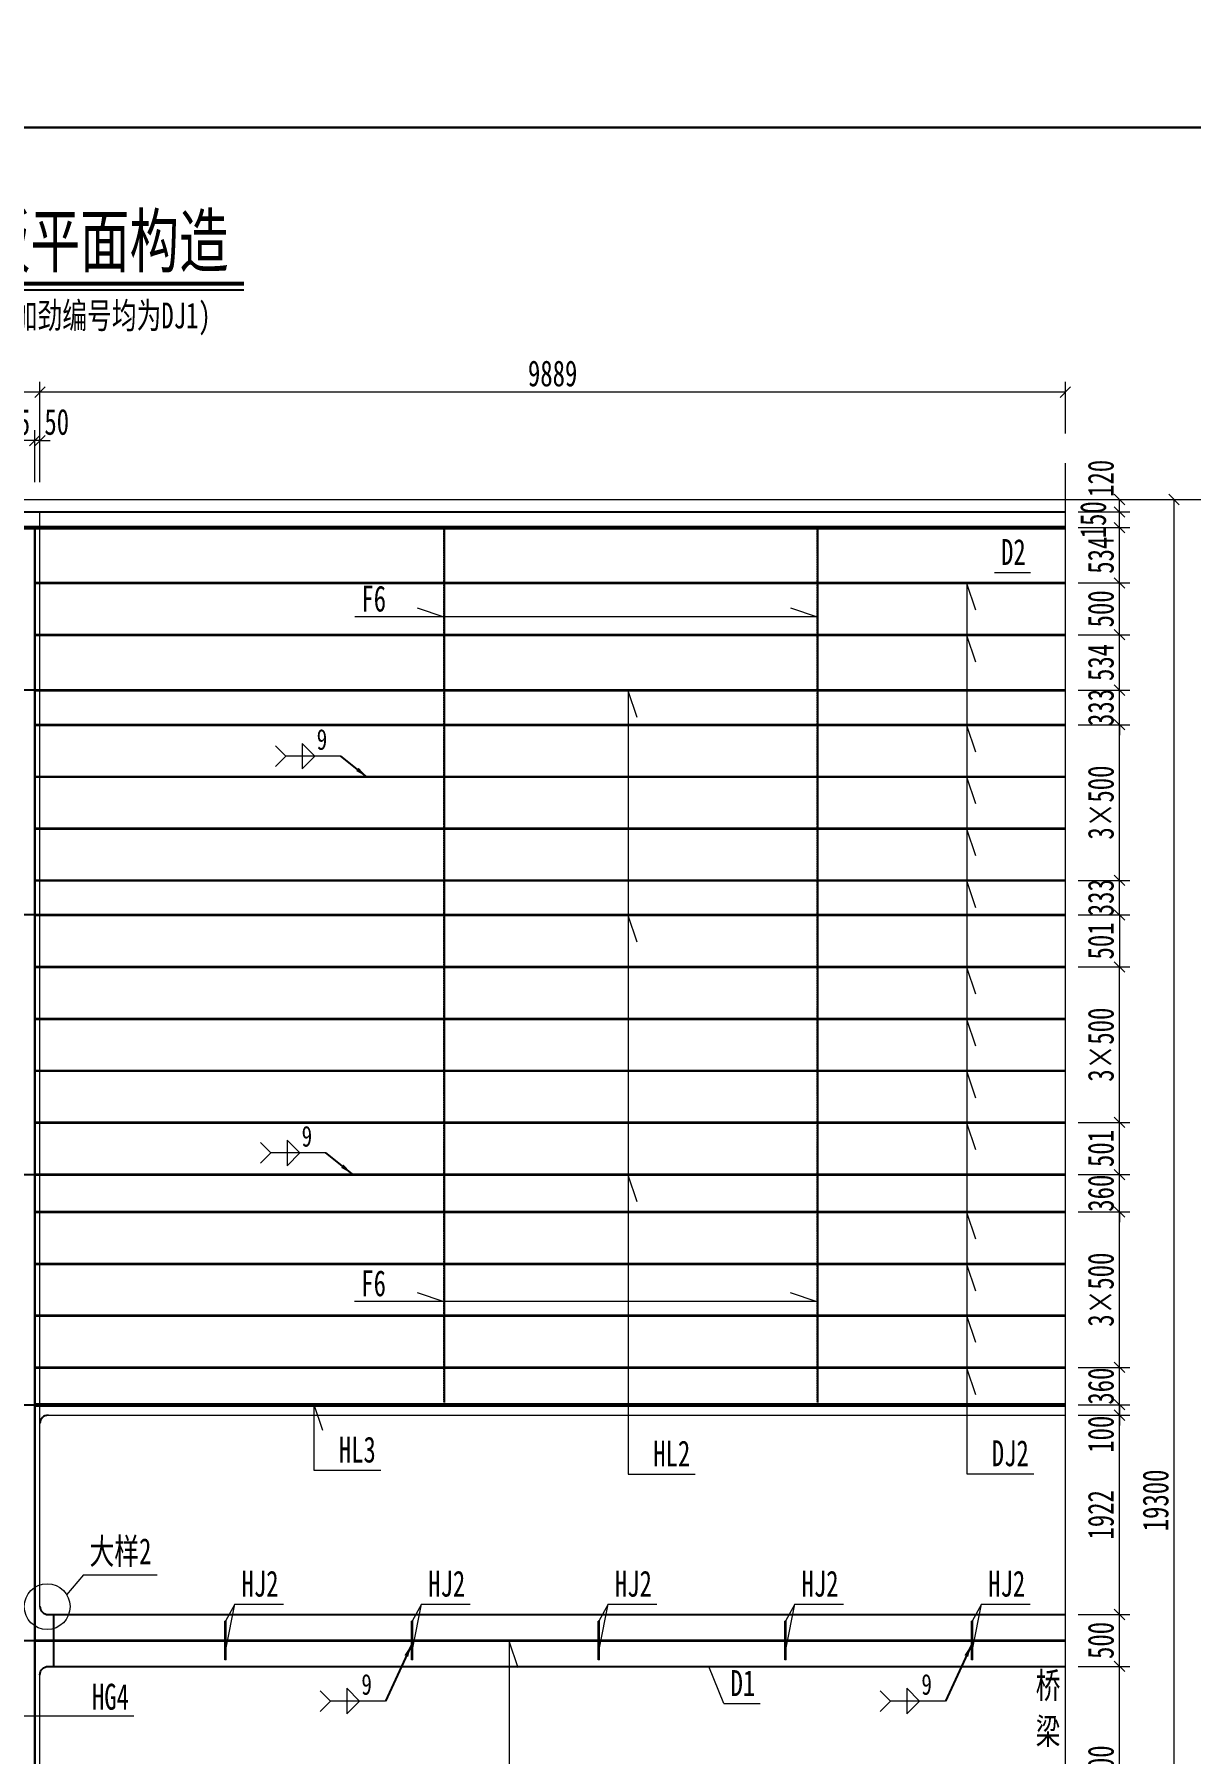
# Model space of a CAD drawing. Header units: millimetres. Extents: x -89049 to 410567, y -307459 to -100425.
# Drawn here: x 98978 to 110128, y -154312 to -137737 of the extents above; entities that cross this region are included whole.
import ezdxf
from ezdxf.enums import TextEntityAlignment as Align

# ---------------------------------------------------------------- set-up
doc = ezdxf.new("R2010")
doc.units = ezdxf.units.MM
doc.linetypes.add('CENTER2', pattern=[28.575, 19.05, -3.175, 3.175, -3.175])
doc.linetypes.add('DASHED', pattern=[0.75, 0.5, -0.25])
doc.layers.get('Defpoints').update_dxf_attribs({"color": 8})
for name, color, linetype, lineweight in [('Dim', 4, 'Continuous', 15), ('中心线', 2, 'CENTER2', 15), ('文字', 7, 'Continuous', 15), ('标注', 4, 'Continuous', 13), ('标注线及字体', 2, 'Continuous', 15), ('细实线', 4, 'Continuous', 15), ('虚线', 7, 'DASHED', 13), ('钢板粗线', 1, 'Continuous', 25)]:
    doc.layers.add(name, color=color, linetype=linetype, lineweight=lineweight)
doc.layers.add('Text', color=4, linetype='Continuous')
doc.styles.add('111', font='', dxfattribs={"width": 0.7})
doc.styles.add('BM_Dim', font='', dxfattribs={"width": 0.85})
doc.styles.add('SMEDI', font='', dxfattribs={"width": 0.75})
doc.styles.get("Standard").update_dxf_attribs({"font": ''})
doc.styles.get('111').set_extended_font_data('仿宋_GB2312')
doc.styles.get('BM_Dim').set_extended_font_data('仿宋_GB2312')
doc.styles.get('SMEDI').set_extended_font_data('仿宋_GB2312')
doc.styles.get('Standard').set_extended_font_data('仿宋_GB2312')
doc.dimstyles.new('200', dxfattribs={"dimscale": 0, "dimtxt": 2.5, "dimasz": 1, "dimexe": 1, "dimexo": 1, "dimgap": 0.6, "dimtad": 1, "dimdec": 0, "dimdsep": 46, "dimtxsty": '111', "dimblk": 'OBLIQUE', "dimcen": 0, "dimclrd": 4, "dimclre": 4, "dimclrt": 4, "dimadec": 1, "dimazin": 2, "dimtfac": 1, "dimtdec": 0, "dimtix": 1, "dimtmove": 2, "dimatfit": 3, "dimfxl": 4, "dimfxlon": 1, "dimtolj": 1, "dimlwd": -1, "dimlwe": -1, "dimarcsym": 0})
doc.dimstyles.new('MSteel_1.0_1.0', dxfattribs={"dimtxt": 3, "dimasz": 1.2, "dimexe": 1, "dimexo": 1, "dimgap": 1, "dimtad": 3, "dimtoh": 1, "dimdec": 0, "dimzin": 0, "dimdsep": 46, "dimtxsty": 'Standard', "dimblk": 'ARCHTICK', "dimcen": 0.09, "dimclrd": 3, "dimclre": 3, "dimadec": 0, "dimazin": 0, "dimtfac": 1, "dimtdec": 4, "dimtofl": 0, "dimtmove": 0, "dimatfit": 3, "dimfxl": 1, "dimtolj": 1, "dimtzin": 0, "dimarcsym": 0})

# ---------------------------------------------------------------- blocks, each defined once
blk = doc.blocks.new('角焊缝1')
at = {"layer": 'Dim'}
blk.add_line((-3101.17, 370.22), (-3106.48, 370.22), dxfattribs=at)
blk.add_lwpolyline([(-3104.91, 371.45), (-3104.91, 368.99), (-3103.68, 370.22)], close=True, dxfattribs=at)
blk.add_lwpolyline([(-3107.48, 369.22), (-3106.48, 370.22), (-3107.48, 371.22)], dxfattribs=at)
blk = doc.blocks.new('_ArchTick')
at = {"color": 0, "linetype": 'ByBlock', "const_width": 0.15}
blk.add_lwpolyline([(-0.5, -0.5), (0.5, 0.5)], dxfattribs=at)
blk = doc.blocks.new('_Oblique')
at = {"color": 0, "linetype": 'ByBlock', "lineweight": -2}
blk.add_line((-0.5, -0.5), (0.5, 0.5), dxfattribs=at)
blk = doc.blocks.new('*D3154')
at = {"layer": 'Defpoints', "color": 0, "transparency": 16777216}
for p in [(98982, -141653), (98982, -142351), (99032, -142351)]:
    blk.add_point(p, dxfattribs=at)
at = {"layer": '细实线', "color": 4, "transparency": 16777216}
for p, q in [((98982, -142053), (98982, -141553)), ((99032, -142053), (99032, -141553)), ((98982, -141653), (98882, -141653)), ((99032, -141653), (98982, -141653)), ((99032, -141653), (99132, -141653))]:
    blk.add_line(p, q, dxfattribs=at)
at = {"layer": '细实线', "color": 4, "transparency": 16777216, "xscale": 99.99999999999999, "yscale": 99.99999999999999, "zscale": 99.99999999999999}
blk.add_blockref('_Oblique', (98982, -141653), dxfattribs=at)
at = {"layer": '细实线', "color": 4, "transparency": 16777216, "xscale": 99.99999999999999, "yscale": 99.99999999999999, "zscale": 99.99999999999999, "rotation": 180}
blk.add_blockref('_Oblique', (99032, -141653), dxfattribs=at)
at = {"layer": '细实线', "color": 4, "transparency": 16777216, "insert": (99194, -141474), "char_height": 250, "attachment_point": 5, "style": '111'}
blk.add_mtext('\\A1;50', dxfattribs=at)
blk = doc.blocks.new('*D3164')
at = {"layer": 'Defpoints', "color": 0, "transparency": 16777216}
for p in [(99032, -141186), (99032, -142349), (108921, -142351)]:
    blk.add_point(p, dxfattribs=at)
at = {"layer": '细实线', "color": 4, "transparency": 16777216}
for p, q in [((99032, -141586), (99032, -141086)), ((108921, -141186), (99032, -141186)), ((108921, -141586), (108921, -141086))]:
    blk.add_line(p, q, dxfattribs=at)
at = {"layer": '细实线', "color": 4, "transparency": 16777216, "xscale": 99.99999999999999, "yscale": 99.99999999999999, "zscale": 99.99999999999999, "rotation": 180}
blk.add_blockref('_Oblique', (99032, -141186), dxfattribs=at)
at = {"layer": '细实线', "color": 4, "transparency": 16777216, "xscale": 99.99999999999999, "yscale": 99.99999999999999, "zscale": 99.99999999999999}
blk.add_blockref('_Oblique', (108921, -141186), dxfattribs=at)
at = {"layer": '细实线', "color": 4, "transparency": 16777216, "insert": (103976, -141007), "char_height": 250, "attachment_point": 5, "style": '111'}
blk.add_mtext('\\A1;9889', dxfattribs=at)
blk = doc.blocks.new('*D3169')
at = {"layer": 'Defpoints', "color": 0, "transparency": 16777216}
for p in [(108921, -153471), (109442, -153471), (108921, -155471)]:
    blk.add_point(p, dxfattribs=at)
at = {"layer": '细实线', "color": 4, "transparency": 16777216}
for p, q in [((109042, -153471), (109542, -153471)), ((109442, -155471), (109442, -153471)), ((109042, -155471), (109542, -155471))]:
    blk.add_line(p, q, dxfattribs=at)
at = {"layer": '细实线', "color": 4, "transparency": 16777216, "xscale": 99.99999999999999, "yscale": 99.99999999999999, "zscale": 99.99999999999999}
for p, rotation in [((109442, -153471), 90), ((109442, -155471), 270)]:
    blk.add_blockref('_Oblique', p, dxfattribs=dict(at, rotation=rotation))
at = {"layer": '细实线', "color": 4, "transparency": 16777216, "insert": (109263, -154471), "char_height": 250, "attachment_point": 5, "rotation": 90, "style": '111'}
blk.add_mtext('\\A1;2000', dxfattribs=at)
blk = doc.blocks.new('*D3170')
at = {"layer": 'Defpoints', "color": 0, "transparency": 16777216}
for p in [(108921, -152971), (109442, -152971), (108921, -153471)]:
    blk.add_point(p, dxfattribs=at)
at = {"layer": '细实线', "color": 4, "transparency": 16777216}
for p, q in [((109042, -152971), (109542, -152971)), ((109442, -153471), (109442, -152971)), ((109042, -153471), (109542, -153471))]:
    blk.add_line(p, q, dxfattribs=at)
at = {"layer": '细实线', "color": 4, "transparency": 16777216, "xscale": 99.99999999999999, "yscale": 99.99999999999999, "zscale": 99.99999999999999}
for p, rotation in [((109442, -152971), 90), ((109442, -153471), 270)]:
    blk.add_blockref('_Oblique', p, dxfattribs=dict(at, rotation=rotation))
at = {"layer": '细实线', "color": 4, "transparency": 16777216, "insert": (109263, -153221), "char_height": 250, "attachment_point": 5, "rotation": 90, "style": '111'}
blk.add_mtext('\\A1;500', dxfattribs=at)
blk = doc.blocks.new('*D3171')
at = {"layer": 'Defpoints', "color": 0, "transparency": 16777216}
for p in [(108921, -151049), (109442, -151049), (108921, -152971)]:
    blk.add_point(p, dxfattribs=at)
at = {"layer": '细实线', "color": 4, "transparency": 16777216}
for p, q in [((109042, -151049), (109542, -151049)), ((109442, -152971), (109442, -151049)), ((109042, -152971), (109542, -152971))]:
    blk.add_line(p, q, dxfattribs=at)
at = {"layer": '细实线', "color": 4, "transparency": 16777216, "xscale": 99.99999999999999, "yscale": 99.99999999999999, "zscale": 99.99999999999999}
for p, rotation in [((109442, -151049), 90), ((109442, -152971), 270)]:
    blk.add_blockref('_Oblique', p, dxfattribs=dict(at, rotation=rotation))
at = {"layer": '细实线', "color": 4, "transparency": 16777216, "insert": (109263, -152010), "char_height": 250, "attachment_point": 5, "rotation": 90, "style": '111'}
blk.add_mtext('\\A1;1922', dxfattribs=at)
blk = doc.blocks.new('*D3172')
at = {"layer": 'Defpoints', "color": 0, "transparency": 16777216}
for p in [(109308, -142221), (109969, -142221), (109200, -161521)]:
    blk.add_point(p, dxfattribs=at)
at = {"layer": '细实线', "color": 4, "transparency": 16777216}
for p, q in [((109569, -142221), (110069, -142221)), ((109969, -161521), (109969, -142221)), ((109569, -161521), (110069, -161521))]:
    blk.add_line(p, q, dxfattribs=at)
at = {"layer": '细实线', "color": 4, "transparency": 16777216, "xscale": 99.99999999999999, "yscale": 99.99999999999999, "zscale": 99.99999999999999}
for p, rotation in [((109969, -142221), 90), ((109969, -161521), 270)]:
    blk.add_blockref('_Oblique', p, dxfattribs=dict(at, rotation=rotation))
at = {"layer": '细实线', "color": 4, "transparency": 16777216, "insert": (109791, -151871), "char_height": 250, "attachment_point": 5, "rotation": 90, "style": '111'}
blk.add_mtext('\\A1;19300', dxfattribs=at)
blk = doc.blocks.new('*D3174')
at = {"layer": 'Defpoints', "color": 0, "transparency": 16777216}
for p in [(98537, -141653), (98537, -142501), (98982, -142491)]:
    blk.add_point(p, dxfattribs=at)
at = {"layer": '细实线', "color": 4, "transparency": 16777216}
for p, q in [((98537, -142053), (98537, -141553)), ((98982, -142053), (98982, -141553)), ((98982, -141653), (98537, -141653))]:
    blk.add_line(p, q, dxfattribs=at)
at = {"layer": '细实线', "color": 4, "transparency": 16777216, "xscale": 99.99999999999999, "yscale": 99.99999999999999, "zscale": 99.99999999999999, "rotation": 180}
blk.add_blockref('_Oblique', (98537, -141653), dxfattribs=at)
at = {"layer": '细实线', "color": 4, "transparency": 16777216, "xscale": 99.99999999999999, "yscale": 99.99999999999999, "zscale": 99.99999999999999}
blk.add_blockref('_Oblique', (98982, -141653), dxfattribs=at)
at = {"layer": '细实线', "color": 4, "transparency": 16777216, "insert": (98759, -141476), "char_height": 250, "attachment_point": 5, "style": '111'}
blk.add_mtext('\\A1;445', dxfattribs=at)
blk = doc.blocks.new('*D3175')
at = {"layer": 'Defpoints', "color": 0, "transparency": 16777216}
for p in [(90336, -141186), (90336, -142351), (99032, -142351)]:
    blk.add_point(p, dxfattribs=at)
at = {"layer": '细实线', "color": 4, "transparency": 16777216}
for p, q in [((90336, -141586), (90336, -141086)), ((99032, -141186), (90336, -141186)), ((99032, -141586), (99032, -141086))]:
    blk.add_line(p, q, dxfattribs=at)
at = {"layer": '细实线', "color": 4, "transparency": 16777216, "xscale": 99.99999999999999, "yscale": 99.99999999999999, "zscale": 99.99999999999999, "rotation": 180}
blk.add_blockref('_Oblique', (90336, -141186), dxfattribs=at)
at = {"layer": '细实线', "color": 4, "transparency": 16777216, "xscale": 99.99999999999999, "yscale": 99.99999999999999, "zscale": 99.99999999999999}
blk.add_blockref('_Oblique', (99032, -141186), dxfattribs=at)
at = {"layer": '细实线', "color": 4, "transparency": 16777216, "insert": (94684, -141007), "char_height": 250, "attachment_point": 5, "style": '111'}
blk.add_mtext('\\A1;8696', dxfattribs=at)
blk = doc.blocks.new('*D3184')
at = {"layer": 'Defpoints', "color": 0, "transparency": 16777216}
for p in [(108921, -149089), (109442, -149089), (108921, -150589)]:
    blk.add_point(p, dxfattribs=at)
at = {"layer": '细实线', "color": 4, "transparency": 16777216}
for p, q in [((109042, -149089), (109542, -149089)), ((109442, -150589), (109442, -149089)), ((109042, -150589), (109542, -150589))]:
    blk.add_line(p, q, dxfattribs=at)
at = {"layer": '细实线', "color": 4, "transparency": 16777216, "xscale": 99.99999999999999, "yscale": 99.99999999999999, "zscale": 99.99999999999999}
for p, rotation in [((109442, -149089), 90), ((109442, -150589), 270)]:
    blk.add_blockref('_Oblique', p, dxfattribs=dict(at, rotation=rotation))
at = {"layer": '细实线', "color": 4, "transparency": 16777216, "insert": (109263, -149839), "char_height": 250, "attachment_point": 5, "rotation": 90, "style": '111'}
blk.add_mtext('\\A1;3×500', dxfattribs=at)
blk = doc.blocks.new('*D3185')
at = {"layer": 'Defpoints', "color": 0, "transparency": 16777216}
for p in [(108921, -148729), (109442, -148729), (108921, -149089)]:
    blk.add_point(p, dxfattribs=at)
at = {"layer": '细实线', "color": 4, "transparency": 16777216}
for p, q in [((109442, -148729), (109442, -148629)), ((109042, -148729), (109542, -148729)), ((109442, -149089), (109442, -148729)), ((109042, -149089), (109542, -149089)), ((109442, -149089), (109442, -149189))]:
    blk.add_line(p, q, dxfattribs=at)
at = {"layer": '细实线', "color": 4, "transparency": 16777216, "xscale": 99.99999999999999, "yscale": 99.99999999999999, "zscale": 99.99999999999999}
for p, rotation in [((109442, -148729), 270), ((109442, -149089), 90)]:
    blk.add_blockref('_Oblique', p, dxfattribs=dict(at, rotation=rotation))
at = {"layer": '细实线', "color": 4, "transparency": 16777216, "insert": (109263, -148909), "char_height": 250, "attachment_point": 5, "rotation": 90, "style": '111'}
blk.add_mtext('\\A1;360', dxfattribs=at)
blk = doc.blocks.new('*D3186')
at = {"layer": 'Defpoints', "color": 0, "transparency": 16777216}
for p in [(108921, -144393), (109442, -144393), (108921, -145893)]:
    blk.add_point(p, dxfattribs=at)
at = {"layer": '细实线', "color": 4, "transparency": 16777216}
for p, q in [((109042, -144393), (109542, -144393)), ((109442, -145893), (109442, -144393)), ((109042, -145893), (109542, -145893))]:
    blk.add_line(p, q, dxfattribs=at)
at = {"layer": '细实线', "color": 4, "transparency": 16777216, "xscale": 99.99999999999999, "yscale": 99.99999999999999, "zscale": 99.99999999999999}
for p, rotation in [((109442, -144393), 90), ((109442, -145893), 270)]:
    blk.add_blockref('_Oblique', p, dxfattribs=dict(at, rotation=rotation))
at = {"layer": '细实线', "color": 4, "transparency": 16777216, "insert": (109263, -145143), "char_height": 250, "attachment_point": 5, "rotation": 90, "style": '111'}
blk.add_mtext('\\A1;3×500', dxfattribs=at)
blk = doc.blocks.new('*D3187')
at = {"layer": 'Defpoints', "color": 0, "transparency": 16777216}
for p in [(108921, -145893), (109442, -145893), (108921, -146226)]:
    blk.add_point(p, dxfattribs=at)
at = {"layer": '细实线', "color": 4, "transparency": 16777216}
for p, q in [((109442, -145893), (109442, -145793)), ((109042, -145893), (109542, -145893)), ((109442, -146226), (109442, -145893)), ((109042, -146226), (109542, -146226)), ((109442, -146226), (109442, -146326))]:
    blk.add_line(p, q, dxfattribs=at)
at = {"layer": '细实线', "color": 4, "transparency": 16777216, "xscale": 99.99999999999999, "yscale": 99.99999999999999, "zscale": 99.99999999999999}
for p, rotation in [((109442, -145893), 270), ((109442, -146226), 90)]:
    blk.add_blockref('_Oblique', p, dxfattribs=dict(at, rotation=rotation))
at = {"layer": '细实线', "color": 4, "transparency": 16777216, "insert": (109263, -146060), "char_height": 250, "attachment_point": 5, "rotation": 90, "style": '111'}
blk.add_mtext('\\A1;333', dxfattribs=at)
blk = doc.blocks.new('*D3188')
at = {"layer": 'Defpoints', "color": 0, "transparency": 16777216}
for p in [(108921, -143025), (109442, -143025), (108921, -143525)]:
    blk.add_point(p, dxfattribs=at)
at = {"layer": '细实线', "color": 4, "transparency": 16777216}
for p, q in [((109042, -143025), (109542, -143025)), ((109442, -143525), (109442, -143025)), ((109042, -143525), (109542, -143525))]:
    blk.add_line(p, q, dxfattribs=at)
at = {"layer": '细实线', "color": 4, "transparency": 16777216, "xscale": 99.99999999999999, "yscale": 99.99999999999999, "zscale": 99.99999999999999}
for p, rotation in [((109442, -143025), 90), ((109442, -143525), 270)]:
    blk.add_blockref('_Oblique', p, dxfattribs=dict(at, rotation=rotation))
at = {"layer": '细实线', "color": 4, "transparency": 16777216, "insert": (109263, -143275), "char_height": 250, "attachment_point": 5, "rotation": 90, "style": '111'}
blk.add_mtext('\\A1;500', dxfattribs=at)
blk = doc.blocks.new('*D3189')
at = {"layer": 'Defpoints', "color": 0, "transparency": 16777216}
for p in [(108921, -150589), (109442, -150589), (108921, -150949)]:
    blk.add_point(p, dxfattribs=at)
at = {"layer": '细实线', "color": 4, "transparency": 16777216}
for p, q in [((109442, -150589), (109442, -150489)), ((109042, -150589), (109542, -150589)), ((109442, -150949), (109442, -150589)), ((109042, -150949), (109542, -150949)), ((109442, -150949), (109442, -151049))]:
    blk.add_line(p, q, dxfattribs=at)
at = {"layer": '细实线', "color": 4, "transparency": 16777216, "xscale": 99.99999999999999, "yscale": 99.99999999999999, "zscale": 99.99999999999999}
for p, rotation in [((109442, -150589), 270), ((109442, -150949), 90)]:
    blk.add_blockref('_Oblique', p, dxfattribs=dict(at, rotation=rotation))
at = {"layer": '细实线', "color": 4, "transparency": 16777216, "insert": (109263, -150769), "char_height": 250, "attachment_point": 5, "rotation": 90, "style": '111'}
blk.add_mtext('\\A1;360', dxfattribs=at)
blk = doc.blocks.new('*D3190')
at = {"layer": 'Defpoints', "color": 0, "transparency": 16777216}
for p in [(108921, -144059), (109442, -144059), (108921, -144393)]:
    blk.add_point(p, dxfattribs=at)
at = {"layer": '细实线', "color": 4, "transparency": 16777216}
for p, q in [((109442, -144059), (109442, -143959)), ((109042, -144059), (109542, -144059)), ((109442, -144393), (109442, -144059)), ((109042, -144393), (109542, -144393)), ((109442, -144393), (109442, -144493))]:
    blk.add_line(p, q, dxfattribs=at)
at = {"layer": '细实线', "color": 4, "transparency": 16777216, "xscale": 99.99999999999999, "yscale": 99.99999999999999, "zscale": 99.99999999999999}
for p, rotation in [((109442, -144059), 270), ((109442, -144393), 90)]:
    blk.add_blockref('_Oblique', p, dxfattribs=dict(at, rotation=rotation))
at = {"layer": '细实线', "color": 4, "transparency": 16777216, "insert": (109263, -144226), "char_height": 250, "attachment_point": 5, "rotation": 90, "style": '111'}
blk.add_mtext('\\A1;333', dxfattribs=at)
blk = doc.blocks.new('*D3191')
at = {"layer": 'Defpoints', "color": 0, "transparency": 16777216}
for p in [(108921, -146727), (109442, -146727), (108921, -148227)]:
    blk.add_point(p, dxfattribs=at)
at = {"layer": '细实线', "color": 4, "transparency": 16777216}
for p, q in [((109042, -146727), (109542, -146727)), ((109442, -148227), (109442, -146727)), ((109042, -148227), (109542, -148227))]:
    blk.add_line(p, q, dxfattribs=at)
at = {"layer": '细实线', "color": 4, "transparency": 16777216, "xscale": 99.99999999999999, "yscale": 99.99999999999999, "zscale": 99.99999999999999}
for p, rotation in [((109442, -146727), 90), ((109442, -148227), 270)]:
    blk.add_blockref('_Oblique', p, dxfattribs=dict(at, rotation=rotation))
at = {"layer": '细实线', "color": 4, "transparency": 16777216, "insert": (109263, -147477), "char_height": 250, "attachment_point": 5, "rotation": 90, "style": '111'}
blk.add_mtext('\\A1;3×500', dxfattribs=at)
blk = doc.blocks.new('*D3192')
at = {"layer": 'Defpoints', "color": 0, "transparency": 16777216}
for p in [(108921, -143525), (109442, -143525), (108921, -144059)]:
    blk.add_point(p, dxfattribs=at)
at = {"layer": '细实线', "color": 4, "transparency": 16777216}
for p, q in [((109042, -143525), (109542, -143525)), ((109442, -144059), (109442, -143525)), ((109042, -144059), (109542, -144059))]:
    blk.add_line(p, q, dxfattribs=at)
at = {"layer": '细实线', "color": 4, "transparency": 16777216, "xscale": 99.99999999999999, "yscale": 99.99999999999999, "zscale": 99.99999999999999}
for p, rotation in [((109442, -143525), 90), ((109442, -144059), 270)]:
    blk.add_blockref('_Oblique', p, dxfattribs=dict(at, rotation=rotation))
at = {"layer": '细实线', "color": 4, "transparency": 16777216, "insert": (109263, -143792), "char_height": 250, "attachment_point": 5, "rotation": 90, "style": '111'}
blk.add_mtext('\\A1;534', dxfattribs=at)
blk = doc.blocks.new('*D3193')
at = {"layer": 'Defpoints', "color": 0, "transparency": 16777216}
for p in [(108921, -142491), (109442, -142491), (108921, -143025)]:
    blk.add_point(p, dxfattribs=at)
at = {"layer": '细实线', "color": 4, "transparency": 16777216}
for p, q in [((109042, -142491), (109542, -142491)), ((109442, -143025), (109442, -142491)), ((109042, -143025), (109542, -143025))]:
    blk.add_line(p, q, dxfattribs=at)
at = {"layer": '细实线', "color": 4, "transparency": 16777216, "xscale": 99.99999999999999, "yscale": 99.99999999999999, "zscale": 99.99999999999999}
for p, rotation in [((109442, -142491), 90), ((109442, -143025), 270)]:
    blk.add_blockref('_Oblique', p, dxfattribs=dict(at, rotation=rotation))
at = {"layer": '细实线', "color": 4, "transparency": 16777216, "insert": (109263, -142758), "char_height": 250, "attachment_point": 5, "rotation": 90, "style": '111'}
blk.add_mtext('\\A1;534', dxfattribs=at)
blk = doc.blocks.new('*D3194')
at = {"layer": 'Defpoints', "color": 0, "transparency": 16777216}
for p in [(108921, -142341), (109442, -142341), (108921, -142491)]:
    blk.add_point(p, dxfattribs=at)
at = {"layer": '细实线', "color": 4, "transparency": 16777216}
for p, q in [((109042, -142341), (109542, -142341)), ((109442, -142491), (109442, -142341)), ((109042, -142491), (109542, -142491))]:
    blk.add_line(p, q, dxfattribs=at)
at = {"layer": '细实线', "color": 4, "transparency": 16777216, "xscale": 99.99999999999999, "yscale": 99.99999999999999, "zscale": 99.99999999999999}
for p, rotation in [((109442, -142341), 90), ((109442, -142491), 270)]:
    blk.add_blockref('_Oblique', p, dxfattribs=dict(at, rotation=rotation))
at = {"layer": '细实线', "color": 4, "transparency": 16777216, "insert": (109189, -142416), "char_height": 250, "attachment_point": 5, "rotation": 90, "style": '111'}
blk.add_mtext('\\A1;150', dxfattribs=at)
blk = doc.blocks.new('*D3195')
at = {"layer": 'Defpoints', "color": 0, "transparency": 16777216}
for p in [(108921, -142221), (108921, -142341), (109442, -142221)]:
    blk.add_point(p, dxfattribs=at)
at = {"layer": '细实线', "color": 4, "transparency": 16777216}
for p, q in [((109042, -142221), (109542, -142221)), ((109042, -142341), (109542, -142341)), ((109442, -142341), (109442, -142221))]:
    blk.add_line(p, q, dxfattribs=at)
at = {"layer": '细实线', "color": 4, "transparency": 16777216, "xscale": 99.99999999999999, "yscale": 99.99999999999999, "zscale": 99.99999999999999}
for p, rotation in [((109442, -142221), 90), ((109442, -142341), 270)]:
    blk.add_blockref('_Oblique', p, dxfattribs=dict(at, rotation=rotation))
at = {"layer": '细实线', "color": 4, "transparency": 16777216, "insert": (109263, -142017), "char_height": 250, "attachment_point": 5, "rotation": 90, "style": '111'}
blk.add_mtext('\\A1;120', dxfattribs=at)
blk = doc.blocks.new('*D3209')
at = {"layer": 'Defpoints', "color": 0, "transparency": 16777216}
for p in [(108921, -150949), (109442, -150949), (108921, -151049)]:
    blk.add_point(p, dxfattribs=at)
at = {"layer": '细实线', "color": 4, "transparency": 16777216}
for p, q in [((109042, -150949), (109542, -150949)), ((109442, -150949), (109442, -150849)), ((109442, -151049), (109442, -150949)), ((109042, -151049), (109542, -151049)), ((109442, -151049), (109442, -151149))]:
    blk.add_line(p, q, dxfattribs=at)
at = {"layer": '细实线', "color": 4, "transparency": 16777216, "xscale": 99.99999999999999, "yscale": 99.99999999999999, "zscale": 99.99999999999999}
for p, rotation in [((109442, -150949), 270), ((109442, -151049), 90)]:
    blk.add_blockref('_Oblique', p, dxfattribs=dict(at, rotation=rotation))
at = {"layer": '细实线', "color": 4, "transparency": 16777216, "insert": (109263, -151233), "char_height": 250, "attachment_point": 5, "rotation": 90, "style": '111'}
blk.add_mtext('\\A1;100', dxfattribs=at)
blk = doc.blocks.new('*D3217')
at = {"layer": 'Defpoints', "color": 0, "transparency": 16777216}
for p in [(108921, -146226), (108921, -146727), (109442, -146727)]:
    blk.add_point(p, dxfattribs=at)
at = {"layer": '细实线', "color": 4, "transparency": 16777216}
for p, q in [((109042, -146226), (109542, -146226)), ((109442, -146226), (109442, -146727)), ((109042, -146727), (109542, -146727))]:
    blk.add_line(p, q, dxfattribs=at)
at = {"layer": '细实线', "color": 4, "transparency": 16777216, "xscale": 99.99999999999999, "yscale": 99.99999999999999, "zscale": 99.99999999999999}
for p, rotation in [((109442, -146226), 90), ((109442, -146727), 270)]:
    blk.add_blockref('_Oblique', p, dxfattribs=dict(at, rotation=rotation))
at = {"layer": '细实线', "color": 4, "transparency": 16777216, "insert": (109263, -146477), "char_height": 250, "attachment_point": 5, "rotation": 90, "style": '111'}
blk.add_mtext('\\A1;501', dxfattribs=at)
blk = doc.blocks.new('*D3218')
at = {"layer": 'Defpoints', "color": 0, "transparency": 16777216}
for p in [(108921, -148227), (109442, -148227), (108921, -148729)]:
    blk.add_point(p, dxfattribs=at)
at = {"layer": '细实线', "color": 4, "transparency": 16777216}
for p, q in [((109042, -148227), (109542, -148227)), ((109442, -148729), (109442, -148227)), ((109042, -148729), (109542, -148729))]:
    blk.add_line(p, q, dxfattribs=at)
at = {"layer": '细实线', "color": 4, "transparency": 16777216, "xscale": 99.99999999999999, "yscale": 99.99999999999999, "zscale": 99.99999999999999}
for p, rotation in [((109442, -148227), 90), ((109442, -148729), 270)]:
    blk.add_blockref('_Oblique', p, dxfattribs=dict(at, rotation=rotation))
at = {"layer": '细实线', "color": 4, "transparency": 16777216, "insert": (109263, -148478), "char_height": 250, "attachment_point": 5, "rotation": 90, "style": '111'}
blk.add_mtext('\\A1;501', dxfattribs=at)

msp = doc.modelspace()

# ---------------------------------------------------------------- linework, layer by layer
at = {"color": 4}
msp.add_line((97854, -140199.7), (100998.7, -140199.7), dxfattribs=at)
at = {"color": 6, "const_width": 36}
msp.add_lwpolyline([(97854, -140139.7), (100998.7, -140139.7)], dxfattribs=at)
at = {"layer": 'Defpoints'}
for p, q in [((90386, -142491.1), (108920.7, -142491.1)), ((98981.9, -161321.1), (98981.9, -142491.1)), ((102931.9, -150928.5), (102931.9, -142491.1)), ((106531.9, -150928.5), (106531.9, -142491.1)), ((98981.9, -143025.2), (108920.7, -143025.2)), ((98981.9, -143525.2), (108920.7, -143525.2)), ((98981.9, -144392.8), (108920.7, -144392.8)), ((98981.9, -144892.8), (108920.7, -144892.8)), ((98981.9, -145392.8), (108920.7, -145392.8)), ((98981.9, -145892.8), (108920.7, -145892.8)), ((98981.9, -146727.4), (108920.7, -146727.4)), ((98981.9, -147227.4), (108920.7, -147227.4)), ((98981.9, -147727.4), (108920.7, -147727.4)), ((98981.9, -148227.4), (108920.7, -148227.4)), ((98981.9, -149088.9), (108920.7, -149088.9)), ((98981.9, -149588.9), (108920.7, -149588.9)), ((98981.9, -150088.9), (108920.7, -150088.9)), ((98981.9, -150588.9), (108920.7, -150588.9)), ((100820.7, -153407.1), (100820.7, -153035.1)), ((102620.7, -153407.1), (102620.7, -153035.1)), ((104420.7, -153407.1), (104420.7, -153035.1)), ((106220.7, -153407.1), (106220.7, -153035.1)), ((108020.7, -153407.1), (108020.7, -153035.1)), ((90793.3, -153221.1), (108920.7, -153221.1))]:
    msp.add_line(p, q, dxfattribs=at)
for points in [[(86066.6, -113054.1), (124566.6, -113054.1), (124566.6, -138634.1), (86066.6, -138634.1)], [(86066.6, -138634.1), (124566.6, -138634.1), (124566.6, -164214.1), (86066.6, -164214.1)]]:
    msp.add_lwpolyline(points, close=True, dxfattribs=at)
for points in [[(108920.7, -144059.3), (95020.5, -144059.3)], [(108920.7, -146226.2), (95313.1, -146226.2), (93025, -146498.2), (90336, -146498.2)], [(90336, -148981.1), (93237.6, -148981.1), (95358.2, -148728.5), (108920.7, -148728.5)], [(95050.8, -150949.3), (108920.7, -150949.3)]]:
    msp.add_lwpolyline(points, dxfattribs=at)
at = {"layer": '中心线', "ltscale": 0.3}
for p, q in [((108920.7, -161521.1), (108920.7, -141869.8)), ((90059.1, -142221.1), (111591, -142221.1))]:
    msp.add_line(p, q, dxfattribs=at)
at = {"layer": '标注', "color": 1, "ltscale": 550}
for p, q in [((99031.9, -152891.1), (99031.9, -142341.1)), ((99111.9, -151049.3), (108921.1, -151049.3)), ((99031.9, -155391.1), (99031.9, -153551.1))]:
    msp.add_line(p, q, dxfattribs=at)
at = {"layer": '标注', "ltscale": 550}
for p, q in [((90393, -142479.1), (108920.7, -142479.1)), ((90393, -142503.1), (108920.7, -142503.1)), ((98988.9, -150937.3), (108920.7, -150937.3)), ((98988.9, -150961.3), (108920.7, -150961.3)), ((98988.9, -153215.1), (108920.7, -153215.1)), ((98988.9, -153227.1), (108920.7, -153227.1))]:
    msp.add_line(p, q, dxfattribs=at)
at = {"layer": '细实线', "color": 2, "ltscale": 4}
msp.add_line((98988.9, -161321.1), (98988.9, -142503.1), dxfattribs=at)
at = {"layer": '细实线', "ltscale": 4}
for p, q in [((98988.9, -143019.2), (108920.7, -143019.2)), ((98988.9, -143031.2), (108920.7, -143031.2)), ((98988.9, -143519.2), (108920.7, -143519.2)), ((98988.9, -143531.2), (108920.7, -143531.2)), ((98988.9, -144386.8), (108920.7, -144386.8)), ((98988.9, -144398.8), (108920.7, -144398.8)), ((98988.9, -144886.8), (108920.7, -144886.8)), ((98988.9, -144898.8), (108920.7, -144898.8)), ((98988.9, -145386.8), (108920.7, -145386.8)), ((98988.9, -145398.8), (108920.7, -145398.8)), ((98988.9, -145886.8), (108920.7, -145886.8)), ((98988.9, -145898.8), (108920.7, -145898.8)), ((98988.9, -146721.4), (108920.7, -146721.4)), ((98988.9, -146733.4), (108920.7, -146733.4)), ((98988.9, -147221.4), (108920.7, -147221.4)), ((98988.9, -147233.4), (108920.7, -147233.4)), ((98988.9, -147721.4), (108920.7, -147721.4)), ((98988.9, -147733.4), (108920.7, -147733.4)), ((98988.9, -148221.4), (108920.7, -148221.4)), ((98988.9, -148233.4), (108920.7, -148233.4)), ((98988.9, -149082.9), (108920.7, -149082.9)), ((98988.9, -149094.9), (108920.7, -149094.9)), ((98988.9, -149582.9), (108920.7, -149582.9)), ((98988.9, -149594.9), (108920.7, -149594.9)), ((98988.9, -150082.9), (108920.7, -150082.9)), ((98988.9, -150094.9), (108920.7, -150094.9)), ((98988.9, -150582.9), (108920.7, -150582.9)), ((98988.9, -150594.9), (108920.7, -150594.9)), ((100826.7, -153035.1), (100814.7, -153035.1)), ((102626.7, -153035.1), (102614.7, -153035.1)), ((104426.7, -153035.1), (104414.7, -153035.1)), ((106226.7, -153035.1), (106214.7, -153035.1)), ((108026.7, -153035.1), (108014.7, -153035.1)), ((100826.7, -153407.1), (100814.7, -153407.1)), ((102626.7, -153407.1), (102614.7, -153407.1)), ((104426.7, -153407.1), (104414.7, -153407.1)), ((106226.7, -153407.1), (106214.7, -153407.1)), ((108026.7, -153407.1), (108014.7, -153407.1))]:
    msp.add_line(p, q, dxfattribs=at)
at = {"layer": '细实线'}
for p, q in [((107969.1, -143031.2), (107969.1, -151616.2)), ((108056.3, -143289), (107969.1, -143031.2)), ((108235.3, -142923.9), (108584.5, -142923.9)), ((106525.9, -143352.3), (102067.2, -143352.3)), ((102669.1, -143265.1), (102926.9, -143352.3)), ((106268.1, -143265.1), (106525.9, -143352.3)), ((108056.3, -143789), (107969.1, -143531.2)), ((104704.4, -144065.3), (104704.4, -151618.5)), ((104791.6, -144323.1), (104704.4, -144065.3)), ((108056.3, -144656.6), (107969.1, -144398.8)), ((108056.3, -145156.6), (107969.1, -144898.8)), ((108056.3, -145656.6), (107969.1, -145398.8)), ((108056.3, -146156.6), (107969.1, -145898.8)), ((104791.6, -146490), (104704.4, -146232.2)), ((108056.3, -146991.2), (107969.1, -146733.4)), ((108056.3, -147491.2), (107969.1, -147233.4)), ((108056.3, -147991.2), (107969.1, -147733.4)), ((108056.3, -148491.2), (107969.1, -148233.4)), ((104791.6, -148992.3), (104704.4, -148734.5)), ((108056.3, -149352.7), (107969.1, -149094.9)), ((108056.3, -149852.7), (107969.1, -149594.9)), ((106524.9, -149953.6), (102066.2, -149953.6)), ((102668.1, -149866.5), (102925.9, -149953.6)), ((106267.1, -149866.5), (106524.9, -149953.6)), ((108056.3, -150349.3), (107969.1, -150091.6)), ((108056.3, -150852.7), (107969.1, -150594.9)), ((101672.1, -150940.5), (101672.1, -151580.6)), ((101759.3, -151198.3), (101672.1, -150940.5)), ((101672.1, -151580.6), (102318.2, -151580.6)), ((104704.4, -151618.5), (105350.5, -151618.5)), ((107969.1, -151616.2), (108615.2, -151616.2)), ((99452.7, -152587.9), (99289.3, -152782)), ((99452.7, -152587.9), (100162.3, -152587.9)), ((100912, -152870.8), (100820.7, -153035.1)), ((100826.7, -153293.7), (100912, -152870.8)), ((100912, -152870.8), (101380.4, -152870.8)), ((102712, -152870.8), (102620.7, -153035.1)), ((102626.7, -153293.7), (102712, -152870.8)), ((102712, -152870.8), (103180.4, -152870.8)), ((104512, -152870.8), (104420.7, -153035.1)), ((104426.7, -153293.7), (104512, -152870.8)), ((104512, -152870.8), (104980.4, -152870.8)), ((106312, -152870.8), (106220.7, -153035.1)), ((106226.7, -153293.7), (106312, -152870.8)), ((106312, -152870.8), (106780.4, -152870.8)), ((108112, -152870.8), (108020.7, -153035.1)), ((108026.7, -153293.7), (108112, -152870.8)), ((108112, -152870.8), (108580.4, -152870.8)), ((103555.9, -153227.1), (103555.9, -161408.6)), ((103643.1, -153484.9), (103555.9, -153227.1)), ((105626.9, -153829.2), (105482.9, -153471.1)), ((98763, -153947.3), (99938.4, -153947.3)), ((105626.9, -153829.2), (105976.1, -153829.2))]:
    msp.add_line(p, q, dxfattribs=at)
at = {"layer": '细实线', "color": 7, "ltscale": 4}
for p, q in [((98988.9, -144053.3), (108920.7, -144053.3)), ((98988.9, -144065.3), (108920.7, -144065.3)), ((98988.9, -146220.2), (108920.7, -146220.2)), ((98988.9, -146232.2), (108920.7, -146232.2)), ((98988.9, -148722.5), (108920.7, -148722.5)), ((98988.9, -148734.5), (108920.7, -148734.5))]:
    msp.add_line(p, q, dxfattribs=at)
at = {"layer": '细实线', "ltscale": 2}
for p, q in [((100814.7, -153215.1), (100814.7, -153035.1)), ((100826.7, -153215.1), (100826.7, -153035.1)), ((102614.7, -153215.1), (102614.7, -153035.1)), ((102626.7, -153215.1), (102626.7, -153035.1)), ((104414.7, -153215.1), (104414.7, -153035.1)), ((104426.7, -153215.1), (104426.7, -153035.1)), ((106214.7, -153215.1), (106214.7, -153035.1)), ((106226.7, -153215.1), (106226.7, -153035.1)), ((108014.7, -153215.1), (108014.7, -153035.1)), ((108026.7, -153215.1), (108026.7, -153035.1)), ((100814.7, -153407.1), (100814.7, -153227.1)), ((100826.7, -153407.1), (100826.7, -153227.1)), ((102614.7, -153407.1), (102614.7, -153227.1)), ((102626.7, -153407.1), (102626.7, -153227.1)), ((104414.7, -153407.1), (104414.7, -153227.1)), ((104426.7, -153407.1), (104426.7, -153227.1)), ((106214.7, -153407.1), (106214.7, -153227.1)), ((106226.7, -153407.1), (106226.7, -153227.1)), ((108014.7, -153407.1), (108014.7, -153227.1)), ((108026.7, -153407.1), (108026.7, -153227.1))]:
    msp.add_line(p, q, dxfattribs=at)
at = {"layer": '细实线'}
msp.add_circle((99101.8, -152894.8), 221.2, dxfattribs=at)
at = {"layer": '虚线', "color": 2, "ltscale": 2}
for p, q in [((102925.9, -150916.5), (102925.9, -142503.1)), ((102937.9, -150916.5), (102937.9, -142503.1)), ((106525.9, -150916.5), (106525.9, -142503.1)), ((106537.9, -150916.5), (106537.9, -142503.1))]:
    msp.add_line(p, q, dxfattribs=at)
at = {"layer": '钢板粗线'}
for p, q in [((90336, -142341.1), (108920.7, -142341.1)), ((99161.9, -152971.1), (99161.9, -153471.1))]:
    msp.add_line(p, q, dxfattribs=at)
for points in [[(99031.9, -152891.1, 0.4142136), (99111.9, -152971.1), (108920.7, -152971.1)], [(99031.9, -153551.1, -0.4142136), (99111.9, -153471.1), (108920.7, -153471.1)]]:
    msp.add_lwpolyline(points, format="xyb", dxfattribs=at)
msp.add_arc((99111.9, -151129.3), 80, 90, 180, dxfattribs=at)

# ---------------------------------------------------------------- block references
at = {"layer": '细实线', "color": 8, "xscale": 100, "yscale": 100, "zscale": 100}
for p in [(412051.7, -181717.6), (411906.4, -185543), (412482.5, -190827.4), (417882.5, -190827.4)]:
    msp.add_blockref('角焊缝1', p, dxfattribs=at)

# ---------------------------------------------------------------- texts
at = {"layer": 'Text', "style": 'SMEDI', "width": 0.75}
for p in [(101700.4, -144534.3), (101555.1, -148359.7), (102131.3, -153644.1), (107531.3, -153644.1)]:
    msp.add_text('9', height=200, dxfattribs=at).set_placement(p, align=Align.MIDDLE_LEFT)
at = {"layer": '文字', "style": 'BM_Dim', "width": 0.7}
msp.add_text('(未示加劲编号均为DJ1)', height=250, dxfattribs=at).set_placement((99426.3, -140460.6), align=Align.MIDDLE)
for s, p in [('D2', (108418.9, -142926.6)), ('F6', (102250.8, -143376.3)), ('F6', (102249.8, -149977.6)), ('HL3', (102092, -151580.6)), ('HL2', (105124.4, -151618.5)), ('DJ2', (108389, -151616.2)), ('大样2', (99808.5, -152560.8)), ('HJ2', (101154.2, -152873.6)), ('HJ2', (102954.2, -152873.6)), ('HJ2', (104754.2, -152873.6)), ('HJ2', (106554.2, -152873.6)), ('HJ2', (108354.2, -152873.6)), ('HG4', (99712.3, -153963.7)), ('D1', (105810.5, -153832)), ('桥', (108753.5, -153853.7)), ('梁', (108753.5, -154295.7))]:
    msp.add_text(s, height=250, dxfattribs=at).set_placement(p, align=Align.BOTTOM_CENTER)
at = {"layer": '标注线及字体', "style": '111', "width": 0.7}
msp.add_text('底板平面构造', height=500, dxfattribs=at).set_placement((99418.8, -139718.7), align=Align.MIDDLE)

# ---------------------------------------------------------------- dimensions: what is measured, and where the dimension line sits
at = {"layer": '细实线'}
for base, p1, p2, override, picture, middle in [((90336, -141185.7), (99031.9, -142351.4), (90336, -142351.4), {"dimscale": 100, "dimblk": 'Oblique'}, '*D3175', (94683.9, -141006.8)), ((99031.9, -141185.7), (108920.7, -142351.4), (99031.9, -142349.4), {"dimscale": 100, "dimtxsty": '111', "dimblk": 'Oblique'}, '*D3164', (103976.3, -141006.8)), ((98536.9, -141652.6), (98981.9, -142491.1), (98536.9, -142501.4), {"dimscale": 100, "dimblk": 'Oblique'}, '*D3174', (98759.4, -141476.4))]:
    dim = msp.add_linear_dim(base=base, p1=p1, p2=p2, dimstyle='200', override=override, dxfattribs=at)
    dim.commit()
    dim.dimension.update_dxf_attribs({"geometry": picture, "text_midpoint": middle})
dim = msp.add_linear_dim(base=(98981.9, -141652.6), p1=(99031.9, -142351.4), p2=(98981.9, -142351.4), dimstyle='200', override={"dimscale": 100, "dimblk": 'Oblique'}, dxfattribs=at)
dim.commit()
dim.dimension.update_dxf_attribs({"geometry": '*D3154', "text_midpoint": (99194.3, -141473.5), "dimtype": 160})
for base, p1, p2, override, picture, middle in [((109442.1, -142221.1), (108920.7, -142341.1), (108920.7, -142221.1), {"dimscale": 100, "dimblk": 'Oblique'}, '*D3195', (109263.2, -142017.3)), ((109442.1, -142341.1), (108920.7, -142491.1), (108920.7, -142341.1), {"dimscale": 100, "dimblk": 'Oblique'}, '*D3194', (109189.2, -142416.1)), ((109442.1, -150949.3), (108921.1, -151049.3), (108920.7, -150949.3), {"dimscale": 100, "dimtxsty": '111', "dimblk": 'Oblique'}, '*D3209', (109263.2, -151233))]:
    dim = msp.add_linear_dim(base=base, p1=p1, p2=p2, angle=270, dimstyle='200', override=override, dxfattribs=at)
    dim.commit()
    dim.dimension.update_dxf_attribs({"geometry": picture, "text_midpoint": middle, "dimtype": 160})
for base, p1, p2, angle, override, picture, middle in [((109969.5, -142221.1), (109199.5, -161521.1), (109307.9, -142221.1), 270, {"dimscale": 100, "dimblk": 'Oblique'}, '*D3172', (109790.5, -151871.1)), ((109442.1, -142491.1), (108920.7, -143025.2), (108920.7, -142491.1), 270, {"dimscale": 100, "dimblk": 'Oblique'}, '*D3193', (109263.2, -142758.2)), ((109442.1, -143025.2), (108920.7, -143525.2), (108920.7, -143025.2), 270, {"dimscale": 100, "dimtxsty": '111', "dimblk": 'Oblique'}, '*D3188', (109263.2, -143275.2)), ((109442.1, -143525.2), (108920.7, -144059.3), (108920.7, -143525.2), 270, {"dimscale": 100, "dimblk": 'Oblique'}, '*D3192', (109263.2, -143792.3)), ((109442.0796, -144059.2972), (108920.732, -144392.771), (108920.732, -144059.2972), 270, {"dimscale": 100, "dimblk": 'Oblique'}, '*D3190', (109263.1607, -144226.0341)), ((109442.1, -145892.8), (108920.7, -146226.2), (108920.7, -145892.8), 270, {"dimscale": 100, "dimblk": 'Oblique'}, '*D3187', (109263.2, -146059.5)), ((109442.1, -146727.4), (108920.7, -146226.2), (108920.7, -146727.4), 90, {"dimscale": 100, "dimblk": 'Oblique'}, '*D3217', (109263.2, -146476.8)), ((109442.1, -148227.4), (108920.7, -148728.5), (108920.7, -148227.4), 270, {"dimscale": 100, "dimblk": 'Oblique'}, '*D3218', (109263.2, -148477.9)), ((109442.1, -148728.5), (108920.7, -149088.9), (108920.7, -148728.5), 270, {"dimscale": 100, "dimblk": 'Oblique'}, '*D3185', (109263.2, -148908.7)), ((109442.1, -150588.9), (108920.7, -150949.3), (108920.7, -150588.9), 270, {"dimscale": 100, "dimblk": 'Oblique'}, '*D3189', (109263.2, -150769.1)), ((109442.1, -151049.3), (108920.7, -152971.1), (108921.1, -151049.3), 270, {"dimscale": 100, "dimblk": 'Oblique'}, '*D3171', (109263.2, -152010.2)), ((109442.1, -152971.1), (108920.7, -153471.1), (108920.7, -152971.1), 270, {"dimscale": 100, "dimblk": 'Oblique'}, '*D3170', (109263.2, -153221.1)), ((109442.1, -153471.1), (108920.7, -155471.1), (108920.7, -153471.1), 270, {"dimscale": 100, "dimblk": 'Oblique'}, '*D3169', (109263.2, -154471.1))]:
    dim = msp.add_linear_dim(base=base, p1=p1, p2=p2, angle=angle, dimstyle='200', override=override, dxfattribs=at)
    dim.commit()
    dim.dimension.update_dxf_attribs({"geometry": picture, "text_midpoint": middle})
for base, p1, p2, picture, middle in [((109442.1, -144392.8), (108920.7, -145892.8), (108920.7, -144392.8), '*D3186', (109263.2, -145142.8)), ((109442.1, -146727.4), (108920.7, -148227.4), (108920.7, -146727.4), '*D3191', (109263.2, -147477.4)), ((109442.1, -149088.9), (108920.7, -150588.9), (108920.7, -149088.9), '*D3184', (109263.2, -149838.9))]:
    dim = msp.add_linear_dim(base=base, p1=p1, p2=p2, angle=270, text='3×500', dimstyle='200', override={"dimscale": 100, "dimtxsty": '111', "dimblk": 'Oblique'}, dxfattribs=at)
    dim.commit()
    dim.dimension.update_dxf_attribs({"geometry": picture, "text_midpoint": middle})

# ---------------------------------------------------------------- leaders
at = {"layer": 'Dim'}
for points in [[(102186.9, -144897.9), (101934.2, -144695.3)], [(102041.6, -148723.2), (101788.9, -148520.7)], [(102614.7, -153262), (102365.1, -153805.1)], [(108014.7, -153262), (107765.1, -153805.1)]]:
    msp.add_leader(points, dimstyle='MSteel_1.0_1.0', override={"dimscale": 100, "dimclrd": 256}, dxfattribs=at)

doc.saveas('drawing.dxf')
